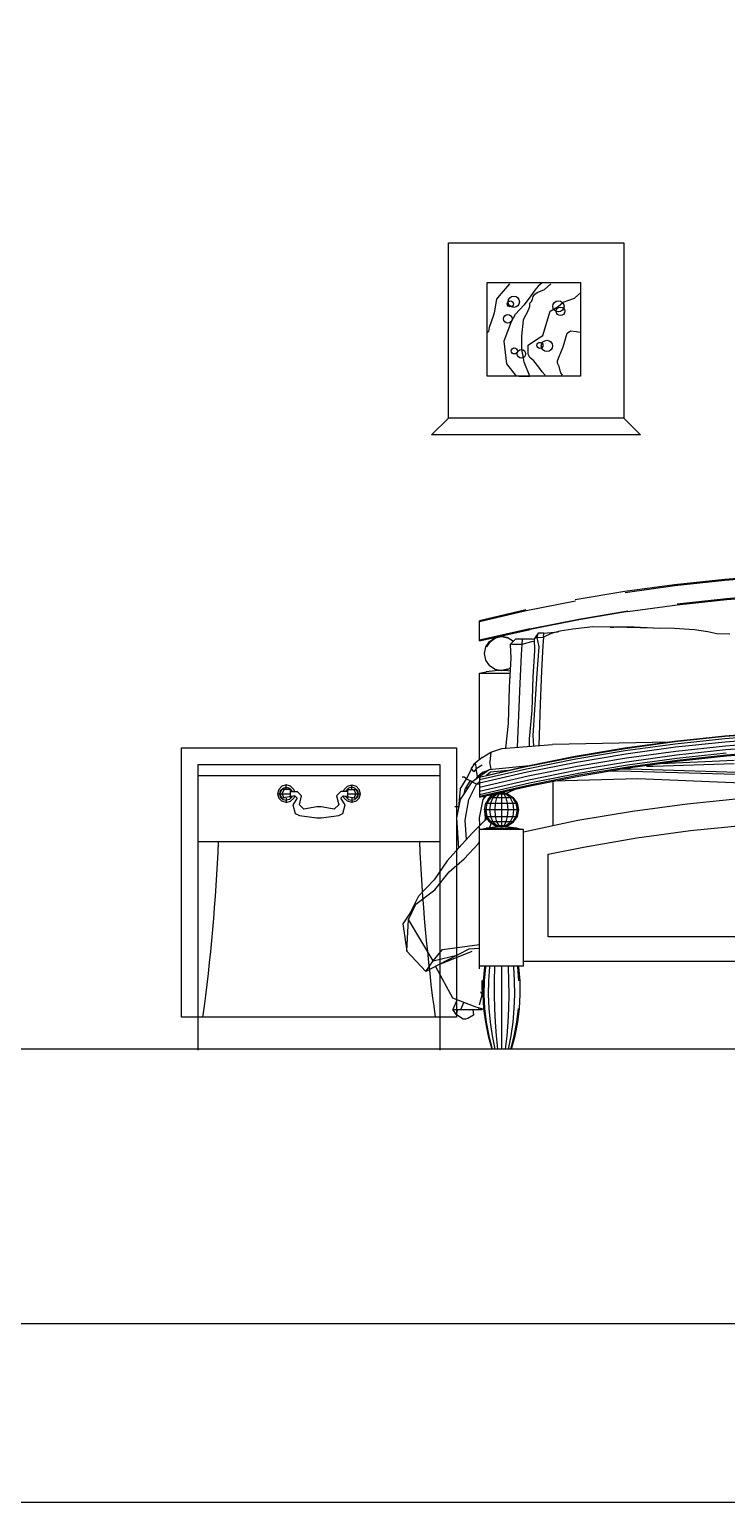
# Model space of a CAD drawing. Header units: inches. Extents: x 18.5 to 61, y 8.5 to 33.3.
# Drawn here: x 43.498 to 44.766, y 8.48 to 11.16 of the extents above; entities that cross this region are included whole.
import ezdxf

# ---------------------------------------------------------------- set-up
doc = ezdxf.new("R2010")
doc.units = ezdxf.units.IN
doc.header["$MEASUREMENT"] = 0
for name, color, linetype in [('02', 2, 'Continuous'), ('1', 1, 'Continuous'), ('kadrbm', 4, 'Continuous')]:
    doc.layers.add(name, color=color, linetype=linetype)

# ---------------------------------------------------------------- blocks, each defined once
blk = doc.blocks.new('kadrbm')
at = {"layer": 'kadrbm', "color": 4}
blk.add_lwpolyline([(0, 0), (0, 24.7972), (21, 24.7972), (21, 0), (0, 0)], close=True, dxfattribs=at)
blk.add_lwpolyline([(20.6631, 0.3257), (20.6631, 24.4603), (0.3369, 24.4603), (0.3369, 0.3257), (20.6631, 0.3257)], dxfattribs=at)

msp = doc.modelspace()

# ---------------------------------------------------------------- linework, layer by layer
at = {"layer": '02'}
for p, q in [((44.2604, 10.4528), (44.2604, 10.772)), ((44.2604, 10.772), (44.5796, 10.772)), ((44.5796, 10.772), (44.5796, 10.4528)), ((44.3308, 10.5294), (44.3308, 10.6997)), ((44.3308, 10.6997), (44.501, 10.6997)), ((44.3718, 10.6977), (44.3526, 10.6756)), ((44.4309, 10.6992), (44.4235, 10.6933)), ((44.4353, 10.6874), (44.4471, 10.6977)), ((44.501, 10.6997), (44.501, 10.5294)), ((44.3482, 10.6697), (44.3438, 10.6446)), ((44.3526, 10.6756), (44.3482, 10.6697)), ((44.4102, 10.6756), (44.3984, 10.6594)), ((44.4176, 10.6859), (44.4102, 10.6756)), ((44.4117, 10.6653), (44.4132, 10.6697)), ((44.4132, 10.6697), (44.4146, 10.6741)), ((44.4146, 10.6741), (44.4176, 10.6786)), ((44.4235, 10.6933), (44.4176, 10.6859)), ((44.4176, 10.6786), (44.422, 10.6815)), ((44.422, 10.6815), (44.4353, 10.6874)), ((44.4693, 10.6638), (44.4899, 10.6712)), ((44.4899, 10.6712), (44.5017, 10.6815)), ((44.3438, 10.6446), (44.3423, 10.6402)), ((44.3822, 10.6417), (44.3748, 10.6284)), ((44.3984, 10.6594), (44.3822, 10.6417)), ((44.4013, 10.6402), (44.4043, 10.6461)), ((44.4043, 10.6461), (44.4087, 10.6564)), ((44.4087, 10.6623), (44.4117, 10.6653)), ((44.4087, 10.6564), (44.4087, 10.6623)), ((44.4323, 10.6033), (44.4456, 10.6476)), ((44.4456, 10.6476), (44.4604, 10.6564)), ((44.4604, 10.6564), (44.4693, 10.6638)), ((44.3349, 10.6181), (44.3334, 10.6107)), ((44.3423, 10.6402), (44.3349, 10.6181)), ((44.3748, 10.6284), (44.3615, 10.593)), ((44.394, 10.6019), (44.3969, 10.6314)), ((44.3969, 10.6328), (44.4013, 10.6402)), ((44.3969, 10.6314), (44.3969, 10.6328)), ((44.3334, 10.6107), (44.3305, 10.6078)), ((44.3615, 10.593), (44.3659, 10.5517)), ((44.394, 10.5783), (44.394, 10.6019)), ((44.4058, 10.5856), (44.4205, 10.596)), ((44.4205, 10.596), (44.4323, 10.6033)), ((44.4693, 10.5827), (44.4766, 10.6078)), ((44.4766, 10.6078), (44.4825, 10.6122)), ((44.4825, 10.6122), (44.4929, 10.6107)), ((44.4929, 10.6107), (44.5003, 10.6092)), ((44.3969, 10.562), (44.394, 10.5783)), ((44.3984, 10.5547), (44.3969, 10.562)), ((44.4058, 10.5694), (44.4058, 10.5856)), ((44.4087, 10.5635), (44.4058, 10.5694)), ((44.4161, 10.5576), (44.4087, 10.5635)), ((44.4589, 10.5576), (44.4619, 10.565)), ((44.4619, 10.565), (44.4648, 10.5724)), ((44.4648, 10.5724), (44.4693, 10.5827)), ((44.3659, 10.5517), (44.3836, 10.5294)), ((44.4087, 10.5296), (44.3984, 10.5547)), ((44.425, 10.5458), (44.4161, 10.5576)), ((44.4309, 10.537), (44.425, 10.5458)), ((44.4368, 10.5311), (44.4309, 10.537)), ((44.4589, 10.5532), (44.4589, 10.5576)), ((44.4619, 10.5473), (44.4589, 10.5532)), ((44.4634, 10.5414), (44.4619, 10.5473)), ((44.4648, 10.5355), (44.4634, 10.5414)), ((44.4678, 10.5311), (44.4648, 10.5355)), ((44.501, 10.5294), (44.3308, 10.5294)), ((44.3895, 10.5294), (44.4087, 10.5296)), ((44.2604, 10.4528), (44.23, 10.4224)), ((44.5796, 10.4528), (44.2604, 10.4528)), ((44.61, 10.4224), (44.5796, 10.4528)), ((44.61, 10.4224), (44.23, 10.4224)), ((44.7631, 10.1595), (44.6721, 10.1498)), ((44.8544, 10.1664), (44.7631, 10.1595)), ((44.7632, 10.1581), (44.8545, 10.165)), ((44.5815, 10.1374), (44.4913, 10.1223)), ((44.6721, 10.1498), (44.5815, 10.1374)), ((44.5818, 10.136), (44.6724, 10.1484)), ((44.6724, 10.1484), (44.7632, 10.1581)), ((44.4018, 10.1029), (44.4915, 10.1208)), ((44.587, 10.1011), (44.6766, 10.1134)), ((44.7663, 10.1244), (44.6764, 10.1148)), ((44.6766, 10.1134), (44.7664, 10.123)), ((44.8565, 10.1312), (44.7663, 10.1244)), ((44.7664, 10.123), (44.8567, 10.1299)), ((44.4016, 10.1044), (44.3172, 10.0844)), ((44.3172, 10.0833), (44.4018, 10.1029)), ((44.3172, 10.0477), (44.3172, 10.0844)), ((44.4089, 10.0699), (44.4976, 10.0875)), ((44.4979, 10.0862), (44.4092, 10.0685)), ((44.4976, 10.0875), (44.5868, 10.1026)), ((44.587, 10.1011), (44.4979, 10.0862)), ((44.4089, 10.0699), (44.3172, 10.0488)), ((44.3172, 10.0477), (44.4092, 10.0685)), ((44.3352, 10.0467), (44.3453, 10.0534)), ((44.337, 10.0467), (44.3462, 10.0534)), ((44.3453, 10.0534), (44.3573, 10.0558)), ((44.3573, 10.0558), (44.3682, 10.0534)), ((44.3692, 10.0534), (44.3573, 10.0558)), ((44.3692, 10.0534), (44.3787, 10.047)), ((44.4163, 10.0518), (44.4219, 10.0537)), ((44.4184, 10.0536), (44.4163, 10.0518)), ((44.4163, 10.0518), (44.4169, 10.0298)), ((44.4235, 10.0615), (44.4184, 10.0536)), ((44.4219, 10.0537), (44.4235, 10.0615)), ((44.4219, 10.0537), (44.4334, 10.0545)), ((44.4253, 10.0371), (44.4219, 10.0537)), ((44.4339, 10.062), (44.4235, 10.0615)), ((44.4334, 10.0545), (44.432, 10.0395)), ((44.4334, 10.0545), (44.4339, 10.062)), ((44.4474, 10.061), (44.4334, 10.0545)), ((44.4339, 10.062), (44.4602, 10.0644)), ((44.4632, 10.0652), (44.4474, 10.061)), ((44.4871, 10.0693), (44.4632, 10.0652)), ((44.5234, 10.0733), (44.4871, 10.0693)), ((44.5616, 10.0728), (44.5234, 10.0733)), ((44.5545, 10.0729), (44.5629, 10.0733)), ((44.5545, 10.0729), (44.5616, 10.0728)), ((44.6328, 10.0709), (44.5616, 10.0728)), ((44.5629, 10.0733), (44.5985, 10.0733)), ((44.5985, 10.0733), (44.6455, 10.0707)), ((44.6719, 10.0702), (44.6328, 10.0709)), ((44.6455, 10.0707), (44.6459, 10.0706)), ((44.7085, 10.068), (44.6719, 10.0702)), ((44.7327, 10.0641), (44.7085, 10.068)), ((44.7488, 10.0604), (44.7327, 10.0641)), ((44.7724, 10.0601), (44.7488, 10.0604)), ((44.3262, 10.0247), (44.3285, 10.0366)), ((44.3285, 10.0366), (44.3352, 10.0467)), ((44.3306, 10.0366), (44.337, 10.0467)), ((44.3823, 10.0508), (44.3731, 10.0411)), ((44.3731, 10.0411), (44.3743, 10.0165)), ((44.375, 10.0416), (44.3804, 10.0415)), ((44.3804, 10.0415), (44.3947, 10.0415)), ((44.3953, 10.0506), (44.3823, 10.0508)), ((44.3933, 10.0224), (44.3947, 10.0415)), ((44.3947, 10.0415), (44.3953, 10.0506)), ((44.3947, 10.0415), (44.4121, 10.0464)), ((44.4128, 10.0511), (44.3953, 10.0506)), ((44.4121, 10.0464), (44.4164, 10.0472)), ((44.4128, 10.0511), (44.4163, 10.0513)), ((44.4169, 10.0298), (44.4142, 9.9821)), ((44.4217, 9.9883), (44.4253, 10.0371)), ((44.432, 10.0395), (44.4299, 9.993)), ((44.3285, 10.0128), (44.3262, 10.0247)), ((44.3352, 10.0027), (44.3285, 10.0128)), ((44.3352, 10.0027), (44.3453, 9.996)), ((44.3692, 9.996), (44.3732, 9.9986)), ((44.3743, 10.0165), (44.3713, 9.9638)), ((44.3909, 9.9704), (44.3933, 10.0224)), ((44.3173, 9.9892), (44.329, 9.9914)), ((44.3173, 9.832), (44.3173, 9.9892)), ((44.3173, 9.9892), (44.3727, 9.9892)), ((44.3509, 9.9936), (44.329, 9.9914)), ((44.3453, 9.996), (44.3573, 9.9936)), ((44.3635, 9.9936), (44.3509, 9.9936)), ((44.3682, 9.996), (44.3573, 9.9936)), ((44.3573, 9.9936), (44.3692, 9.996)), ((44.3729, 9.9926), (44.3635, 9.9936)), ((44.4142, 9.9821), (44.4122, 9.921)), ((44.4149, 9.8758), (44.4217, 9.9883)), ((44.4299, 9.993), (44.4274, 9.9328)), ((44.3713, 9.9638), (44.3692, 9.8974)), ((44.3864, 9.8541), (44.3909, 9.9704)), ((44.4122, 9.921), (44.4073, 9.8696)), ((44.4274, 9.9328), (44.425, 9.8571)), ((44.3692, 9.8974), (44.3645, 9.8524)), ((44.4073, 9.8696), (44.4076, 9.8558)), ((44.4156, 9.8564), (44.4149, 9.8758)), ((44.5815, 9.8529), (44.6721, 9.8654)), ((44.6721, 9.8654), (44.7631, 9.875)), ((44.7632, 9.8736), (44.6724, 9.8639)), ((44.7636, 9.8696), (44.6728, 9.86)), ((44.7631, 9.875), (44.8544, 9.8819)), ((44.8545, 9.8805), (44.7632, 9.8736)), ((44.8547, 9.8766), (44.7636, 9.8696)), ((44.8551, 9.8707), (44.7641, 9.8637)), ((43.7751, 9.8529), (44.2751, 9.8529)), ((43.7751, 9.3629), (43.7751, 9.8529)), ((44.2751, 9.8529), (44.2751, 9.3629)), ((44.3219, 9.8358), (44.3377, 9.8454)), ((44.3377, 9.8454), (44.3357, 9.8277)), ((44.3377, 9.8454), (44.3576, 9.8519)), ((44.3576, 9.8519), (44.4498, 9.8591)), ((44.4016, 9.8199), (44.4913, 9.8378)), ((44.632, 9.863), (44.4498, 9.8591)), ((44.4913, 9.8378), (44.5815, 9.8529)), ((44.5818, 9.8516), (44.4915, 9.8363)), ((44.5823, 9.8476), (44.4922, 9.8324)), ((44.5832, 9.8418), (44.4933, 9.8266)), ((44.6724, 9.8639), (44.5818, 9.8516)), ((44.6728, 9.86), (44.5823, 9.8476)), ((44.6735, 9.8541), (44.5832, 9.8418)), ((44.5843, 9.8348), (44.6744, 9.8472)), ((44.5853, 9.8279), (44.6752, 9.8402)), ((44.6569, 9.8633), (44.632, 9.863)), ((44.7641, 9.8637), (44.6735, 9.8541)), ((44.6744, 9.8472), (44.7648, 9.8568)), ((44.6752, 9.8402), (44.7654, 9.8498)), ((44.6759, 9.8343), (44.766, 9.8439)), ((44.7663, 9.84), (44.6764, 9.8303)), ((44.6766, 9.829), (44.7664, 9.8385)), ((44.7648, 9.8568), (44.8555, 9.8637)), ((44.7654, 9.8498), (44.8559, 9.8567)), ((44.8565, 9.8468), (44.7663, 9.84)), ((44.7664, 9.8385), (44.8567, 9.8454)), ((43.8051, 9.3029), (43.8051, 9.8229)), ((43.8051, 9.8229), (44.2451, 9.8229)), ((44.2451, 9.8229), (44.2451, 9.3029)), ((44.3024, 9.8158), (44.2933, 9.797)), ((44.3024, 9.8158), (44.3022, 9.8167)), ((44.3024, 9.8158), (44.3093, 9.8254)), ((44.3066, 9.8097), (44.3024, 9.8158)), ((44.3028, 9.8163), (44.3028, 9.8163)), ((44.3033, 9.7914), (44.3349, 9.8136)), ((44.3071, 9.8224), (44.3055, 9.8236)), ((44.3112, 9.8155), (44.3066, 9.8097)), ((44.3069, 9.8222), (44.3069, 9.8222)), ((44.3219, 9.8358), (44.3093, 9.8254)), ((44.3093, 9.8254), (44.3112, 9.8155)), ((44.3112, 9.8155), (44.3221, 9.8222)), ((44.3137, 9.8004), (44.3112, 9.8155)), ((44.3172, 9.7999), (44.4016, 9.8199)), ((44.4018, 9.8185), (44.3172, 9.7989)), ((44.4027, 9.8146), (44.3172, 9.7948)), ((44.3328, 9.8121), (44.3226, 9.8085)), ((44.3349, 9.8136), (44.4071, 9.8209)), ((44.3381, 9.814), (44.3357, 9.8277)), ((44.3687, 9.8121), (44.3372, 9.8091)), ((44.3378, 9.8139), (44.3381, 9.814)), ((44.3381, 9.814), (44.3381, 9.8139)), ((44.3581, 9.816), (44.358, 9.816)), ((44.358, 9.816), (44.358, 9.8159)), ((44.4915, 9.8363), (44.4018, 9.8185)), ((44.4922, 9.8324), (44.4027, 9.8146)), ((44.4933, 9.8266), (44.4038, 9.8088)), ((44.4054, 9.802), (44.4946, 9.8198)), ((44.4069, 9.7951), (44.4958, 9.8128)), ((44.4946, 9.8198), (44.5843, 9.8348)), ((44.4958, 9.8128), (44.5853, 9.8279)), ((44.4969, 9.807), (44.5862, 9.822)), ((44.5868, 9.8181), (44.4976, 9.8031)), ((44.4979, 9.8017), (44.587, 9.8167)), ((44.5928, 9.8103), (44.5517, 9.8107)), ((44.5763, 9.8149), (44.5928, 9.8147)), ((44.5862, 9.822), (44.6759, 9.8343)), ((44.6764, 9.8303), (44.5868, 9.8181)), ((44.587, 9.8167), (44.6766, 9.829)), ((44.5928, 9.8147), (44.8473, 9.8069)), ((44.6327, 9.819), (44.6209, 9.8189)), ((44.7805, 9.824), (44.6327, 9.819)), ((44.6461, 9.8248), (44.7803, 9.8307)), ((43.8051, 9.8029), (44.2451, 9.8029)), ((43.9656, 9.7855), (43.9576, 9.7832)), ((43.9734, 9.7832), (43.9656, 9.7855)), ((43.9656, 9.7775), (43.9656, 9.7855)), ((44.0767, 9.7832), (44.0846, 9.7855)), ((44.0846, 9.7855), (44.0926, 9.7832)), ((44.0846, 9.7775), (44.0846, 9.7855)), ((44.2821, 9.7778), (44.2933, 9.797)), ((44.3033, 9.7914), (44.2821, 9.7591)), ((44.289, 9.7998), (44.2857, 9.7998)), ((44.2933, 9.797), (44.289, 9.7998)), ((44.3, 9.7939), (44.2913, 9.7799)), ((44.2933, 9.797), (44.304, 9.7918)), ((44.2977, 9.7591), (44.3116, 9.7869)), ((44.3116, 9.7869), (44.3033, 9.7914)), ((44.3116, 9.7869), (44.3172, 9.7917)), ((44.3172, 9.7869), (44.3116, 9.7869)), ((44.3118, 9.7973), (44.3137, 9.8004)), ((44.3226, 9.8085), (44.3137, 9.8004)), ((44.3137, 9.8004), (44.3155, 9.8)), ((44.4038, 9.8088), (44.3172, 9.7887)), ((44.3172, 9.7816), (44.4054, 9.802)), ((44.3172, 9.7999), (44.3172, 9.7632)), ((44.3172, 9.7744), (44.4069, 9.7951)), ((44.3172, 9.7684), (44.408, 9.7893)), ((44.4089, 9.7854), (44.3172, 9.7644)), ((44.3172, 9.7632), (44.4092, 9.7841)), ((44.3226, 9.8085), (44.3232, 9.8054)), ((44.3372, 9.8091), (44.33, 9.8029)), ((44.408, 9.7893), (44.4969, 9.807)), ((44.4976, 9.8031), (44.4089, 9.7854)), ((44.4092, 9.7841), (44.4979, 9.8017)), ((44.4505, 9.7923), (44.4505, 9.7116)), ((44.605, 9.7965), (44.4509, 9.7924)), ((44.8473, 9.8024), (44.5928, 9.8103)), ((44.794, 9.7888), (44.605, 9.7965)), ((43.9518, 9.7775), (43.9497, 9.7696)), ((43.9497, 9.7696), (43.9518, 9.7616)), ((43.9497, 9.7696), (43.9734, 9.7696)), ((43.9576, 9.7832), (43.9518, 9.7775)), ((43.9576, 9.7558), (43.9518, 9.7616)), ((43.9537, 9.7696), (43.9576, 9.7775)), ((43.9537, 9.7696), (43.9552, 9.7755)), ((43.9576, 9.7616), (43.9537, 9.7696)), ((43.9552, 9.7636), (43.9537, 9.7696)), ((43.9552, 9.7755), (43.9596, 9.7798)), ((43.9552, 9.7636), (43.9596, 9.7592)), ((43.9617, 9.7775), (43.9576, 9.7696)), ((43.9734, 9.7775), (43.9576, 9.7775)), ((43.9576, 9.7696), (43.9617, 9.7616)), ((43.981, 9.7656), (43.9576, 9.7616)), ((43.9596, 9.7798), (43.9656, 9.7815)), ((43.9596, 9.7592), (43.9656, 9.7577)), ((43.9656, 9.7815), (43.9715, 9.7798)), ((43.9656, 9.7616), (43.9656, 9.7537)), ((43.9715, 9.7592), (43.9656, 9.7577)), ((43.9758, 9.7755), (43.9715, 9.7798)), ((43.9715, 9.7592), (43.9758, 9.7636)), ((43.9734, 9.7832), (43.9792, 9.7775)), ((43.9734, 9.7616), (43.9734, 9.7775)), ((43.9734, 9.7735), (43.9854, 9.7735)), ((43.9792, 9.7616), (43.9734, 9.7558)), ((43.9763, 9.7735), (43.9758, 9.7755)), ((43.9758, 9.7636), (43.9763, 9.7656)), ((43.9854, 9.7616), (43.9775, 9.7497)), ((43.9792, 9.7775), (43.9803, 9.7735)), ((43.9803, 9.7656), (43.9792, 9.7616)), ((43.981, 9.7656), (43.9854, 9.7616)), ((43.9934, 9.7656), (43.9854, 9.7735)), ((43.9894, 9.7497), (43.9934, 9.7656)), ((44.0648, 9.7735), (44.0568, 9.7656)), ((44.0568, 9.7656), (44.0609, 9.7497)), ((44.0767, 9.7735), (44.0648, 9.7735)), ((44.0692, 9.7656), (44.0648, 9.7616)), ((44.0726, 9.7497), (44.0648, 9.7616)), ((44.0692, 9.7656), (44.0926, 9.7616)), ((44.0696, 9.7735), (44.0709, 9.7775)), ((44.0709, 9.7616), (44.0698, 9.7656)), ((44.0767, 9.7832), (44.0709, 9.7775)), ((44.0767, 9.7558), (44.0709, 9.7616)), ((44.0744, 9.7755), (44.0737, 9.7735)), ((44.0737, 9.7656), (44.0744, 9.7636)), ((44.0744, 9.7755), (44.0786, 9.7798)), ((44.0744, 9.7636), (44.0786, 9.7592)), ((44.0767, 9.7775), (44.0926, 9.7775)), ((44.0767, 9.7775), (44.0767, 9.7616)), ((44.0767, 9.7696), (44.1004, 9.7696)), ((44.0846, 9.7815), (44.0786, 9.7798)), ((44.0786, 9.7592), (44.0846, 9.7577)), ((44.0905, 9.7798), (44.0846, 9.7815)), ((44.0846, 9.7616), (44.0846, 9.7537)), ((44.0846, 9.7577), (44.0905, 9.7592)), ((44.0926, 9.7696), (44.0886, 9.7775)), ((44.0886, 9.7616), (44.0926, 9.7696)), ((44.0905, 9.7798), (44.0949, 9.7755)), ((44.0949, 9.7636), (44.0905, 9.7592)), ((44.0984, 9.7775), (44.0926, 9.7832)), ((44.0926, 9.7775), (44.0965, 9.7696)), ((44.0965, 9.7696), (44.0926, 9.7616)), ((44.0926, 9.7558), (44.0984, 9.7616)), ((44.0949, 9.7755), (44.0965, 9.7696)), ((44.0965, 9.7696), (44.0949, 9.7636)), ((44.1004, 9.7696), (44.0984, 9.7775)), ((44.0984, 9.7616), (44.1004, 9.7696)), ((44.2821, 9.7591), (44.2755, 9.7258)), ((44.2821, 9.7778), (44.2791, 9.7444)), ((44.2891, 9.7699), (44.2913, 9.7799)), ((44.291, 9.7214), (44.2977, 9.7591)), ((44.2913, 9.7799), (44.2967, 9.7815)), ((44.3172, 9.7258), (44.3239, 9.7591)), ((44.3239, 9.7591), (44.3291, 9.7659)), ((44.3255, 9.765), (44.3239, 9.7591)), ((44.3352, 9.7623), (44.3285, 9.7522)), ((44.337, 9.7623), (44.3306, 9.7522)), ((44.3323, 9.758), (44.3328, 9.7591)), ((44.3328, 9.7591), (44.3397, 9.7683)), ((44.3352, 9.7623), (44.3453, 9.769)), ((44.3792, 9.7623), (44.3352, 9.7623)), ((44.3462, 9.769), (44.337, 9.7623)), ((44.3416, 9.7623), (44.337, 9.7522)), ((44.3488, 9.769), (44.3416, 9.7623)), ((44.3451, 9.7695), (44.3446, 9.7685)), ((44.3453, 9.769), (44.3573, 9.7714)), ((44.3692, 9.769), (44.3453, 9.769)), ((44.3462, 9.7522), (44.3488, 9.7623)), ((44.3573, 9.7714), (44.3488, 9.769)), ((44.3488, 9.7623), (44.3527, 9.769)), ((44.3527, 9.769), (44.3573, 9.7714)), ((44.3618, 9.769), (44.3573, 9.7714)), ((44.3573, 9.7714), (44.3656, 9.769)), ((44.3682, 9.769), (44.3573, 9.7714)), ((44.3573, 9.7714), (44.3692, 9.769)), ((44.3573, 9.7714), (44.3573, 9.7092)), ((44.3612, 9.7706), (44.3627, 9.7735)), ((44.3656, 9.7623), (44.3618, 9.769)), ((44.3628, 9.7735), (44.3628, 9.7703)), ((44.3651, 9.7698), (44.3819, 9.7779)), ((44.3656, 9.769), (44.3727, 9.7623)), ((44.3682, 9.7522), (44.3656, 9.7623)), ((44.3776, 9.7623), (44.3682, 9.769)), ((44.3692, 9.769), (44.3792, 9.7623)), ((44.3727, 9.7623), (44.3776, 9.7522)), ((44.3838, 9.7522), (44.3776, 9.7623)), ((44.3859, 9.7522), (44.3792, 9.7623)), ((44.6946, 9.7515), (44.8008, 9.7619)), ((43.9656, 9.7537), (43.9576, 9.7558)), ((43.9656, 9.7537), (43.9734, 9.7558)), ((43.9775, 9.7497), (43.9814, 9.7338)), ((43.9814, 9.7338), (43.9894, 9.7299)), ((43.9973, 9.7418), (43.9894, 9.7497)), ((44.0211, 9.7457), (43.9973, 9.7418)), ((44.029, 9.7457), (44.0211, 9.7457)), ((44.0529, 9.7418), (44.029, 9.7457)), ((44.0609, 9.7497), (44.0529, 9.7418)), ((44.0609, 9.7299), (44.0687, 9.7338)), ((44.0687, 9.7338), (44.0726, 9.7497)), ((44.0846, 9.7537), (44.0767, 9.7558)), ((44.0926, 9.7558), (44.0846, 9.7537)), ((44.2792, 9.7455), (44.272, 9.7457)), ((44.3262, 9.7403), (44.3285, 9.7522)), ((44.3262, 9.7413), (44.3265, 9.7424)), ((44.3262, 9.7407), (44.3262, 9.7413)), ((44.3884, 9.7403), (44.3262, 9.7403)), ((44.3262, 9.7403), (44.3285, 9.7284)), ((44.3281, 9.7262), (44.3265, 9.7379)), ((44.3306, 9.7522), (44.3285, 9.7403)), ((44.3285, 9.7522), (44.3859, 9.7522)), ((44.3285, 9.7403), (44.3306, 9.7284)), ((44.337, 9.7522), (44.3352, 9.7403)), ((44.3352, 9.7403), (44.337, 9.7284)), ((44.3453, 9.7403), (44.3462, 9.7522)), ((44.3462, 9.7284), (44.3453, 9.7403)), ((44.3692, 9.7403), (44.3682, 9.7522)), ((44.3682, 9.7284), (44.3692, 9.7403)), ((44.3776, 9.7522), (44.3792, 9.7403)), ((44.3792, 9.7403), (44.3776, 9.7284)), ((44.3859, 9.7403), (44.3838, 9.7522)), ((44.3838, 9.7284), (44.3859, 9.7403)), ((44.3884, 9.7403), (44.3859, 9.7522)), ((44.3859, 9.7284), (44.3884, 9.7403)), ((44.4957, 9.7214), (44.5956, 9.738)), ((44.5956, 9.738), (44.6946, 9.7515)), ((43.9894, 9.7299), (44.0211, 9.7259)), ((44.0211, 9.7259), (44.029, 9.7259)), ((44.029, 9.7259), (44.0609, 9.7299)), ((44.2755, 9.7258), (44.2788, 9.6708)), ((44.2932, 9.6862), (44.291, 9.7214)), ((44.3045, 9.6982), (44.3271, 9.7217)), ((44.3179, 9.7122), (44.3172, 9.7258)), ((44.3173, 9.4512), (44.3173, 9.7093)), ((44.3173, 9.7047), (44.329, 9.7069)), ((44.3972, 9.7047), (44.3173, 9.7047)), ((44.3271, 9.7217), (44.3286, 9.7281)), ((44.3304, 9.7254), (44.3271, 9.7217)), ((44.3285, 9.7284), (44.3859, 9.7284)), ((44.3352, 9.7182), (44.3285, 9.7284)), ((44.3509, 9.7092), (44.329, 9.7069)), ((44.329, 9.7069), (44.3856, 9.7069)), ((44.3306, 9.7284), (44.337, 9.7182)), ((44.3354, 9.708), (44.335, 9.7075)), ((44.3352, 9.7182), (44.3453, 9.7115)), ((44.3792, 9.7182), (44.3352, 9.7182)), ((44.3381, 9.7162), (44.3354, 9.708)), ((44.337, 9.7284), (44.3416, 9.7182)), ((44.337, 9.7182), (44.3462, 9.7115)), ((44.3416, 9.7182), (44.3488, 9.7115)), ((44.3453, 9.7115), (44.3573, 9.7092)), ((44.3453, 9.7115), (44.3692, 9.7115)), ((44.3488, 9.7182), (44.3462, 9.7284)), ((44.3527, 9.7115), (44.3488, 9.7182)), ((44.3488, 9.7115), (44.3573, 9.7092)), ((44.3573, 9.7092), (44.3527, 9.7115)), ((44.3573, 9.7092), (44.3618, 9.7115)), ((44.3656, 9.7115), (44.3573, 9.7092)), ((44.3573, 9.7092), (44.3682, 9.7115)), ((44.3573, 9.7092), (44.3692, 9.7115)), ((44.3618, 9.7115), (44.3656, 9.7182)), ((44.3618, 9.7092), (44.3618, 9.71)), ((44.3856, 9.7069), (44.3635, 9.7092)), ((44.3656, 9.7182), (44.3682, 9.7284)), ((44.3727, 9.7182), (44.3656, 9.7115)), ((44.3682, 9.7115), (44.3776, 9.7182)), ((44.3692, 9.7115), (44.3792, 9.7182)), ((44.3776, 9.7284), (44.3727, 9.7182)), ((44.3776, 9.7182), (44.3838, 9.7284)), ((44.3792, 9.7182), (44.3859, 9.7284)), ((44.3856, 9.7069), (44.3972, 9.7047)), ((44.3972, 9.7002), (44.4957, 9.7214)), ((44.3972, 9.4557), (44.3972, 9.7047)), ((44.7008, 9.7026), (44.806, 9.713)), ((43.8051, 9.6829), (44.2451, 9.6829)), ((44.2792, 9.6713), (44.3045, 9.6982)), ((44.2894, 9.6513), (44.3151, 9.6788)), ((44.3151, 9.6788), (44.3173, 9.6819)), ((44.5061, 9.6724), (44.603, 9.6891)), ((44.603, 9.6891), (44.7008, 9.7026)), ((44.2792, 9.6713), (44.2585, 9.6473)), ((44.2617, 9.6276), (44.2894, 9.6513)), ((44.4417, 9.6594), (44.5061, 9.6724)), ((44.4417, 9.5091), (44.4417, 9.6594)), ((44.2585, 9.6473), (44.2345, 9.6132)), ((44.2357, 9.595), (44.2617, 9.6276)), ((44.2345, 9.6132), (44.2065, 9.5839)), ((44.1923, 9.5545), (44.2065, 9.5839)), ((44.2014, 9.5685), (44.2357, 9.595)), ((44.1923, 9.5545), (44.1778, 9.533)), ((44.1877, 9.5405), (44.2014, 9.5685)), ((44.1778, 9.533), (44.1847, 9.4833)), ((44.1847, 9.4833), (44.1877, 9.5405)), ((44.2328, 9.4655), (44.1877, 9.5405)), ((44.2495, 9.4863), (44.3173, 9.4953)), ((44.9928, 9.5091), (44.4417, 9.5091)), ((44.1847, 9.4833), (44.2196, 9.4464)), ((44.2196, 9.4464), (44.2328, 9.4655)), ((44.2328, 9.4655), (44.2495, 9.4863)), ((44.2328, 9.4655), (44.2782, 9.4766)), ((44.2979, 9.4867), (44.2413, 9.4578)), ((44.3032, 9.4828), (44.2413, 9.4578)), ((44.3173, 9.4882), (44.2979, 9.4867)), ((45.6774, 9.4646), (44.3972, 9.4646)), ((44.2413, 9.4578), (44.2196, 9.4464)), ((44.2368, 9.4554), (44.2682, 9.398)), ((44.3972, 9.4558), (44.3173, 9.4558)), ((44.3259, 9.4546), (44.3236, 9.4293)), ((44.3262, 9.4293), (44.3283, 9.4546)), ((44.335, 9.4546), (44.3335, 9.4293)), ((44.3443, 9.4293), (44.3452, 9.4546)), ((44.3573, 9.4546), (44.3573, 9.3046)), ((44.3692, 9.4546), (44.3701, 9.4293)), ((44.381, 9.4293), (44.3793, 9.4546)), ((44.3861, 9.4546), (44.3882, 9.4293)), ((44.3908, 9.4293), (44.3885, 9.4546)), ((44.3216, 9.4035), (44.3197, 9.4094)), ((44.3219, 9.4147), (44.3217, 9.43)), ((44.3231, 9.4023), (44.3219, 9.4147)), ((44.3236, 9.4293), (44.3231, 9.4041)), ((44.3258, 9.4041), (44.3262, 9.4293)), ((44.3335, 9.4293), (44.3331, 9.4041)), ((44.3442, 9.4041), (44.3443, 9.4293)), ((44.3701, 9.4293), (44.3702, 9.4041)), ((44.3814, 9.4041), (44.381, 9.4293)), ((44.3913, 9.4041), (44.3908, 9.4293)), ((44.2682, 9.398), (44.3088, 9.3823)), ((44.2762, 9.3949), (44.2688, 9.3769)), ((44.2833, 9.3769), (44.2886, 9.39)), ((44.3088, 9.3823), (44.3246, 9.3773)), ((44.317, 9.3853), (44.3216, 9.4035)), ((44.3231, 9.4041), (44.3245, 9.3789)), ((44.3269, 9.3789), (44.3258, 9.4041)), ((44.3331, 9.4041), (44.334, 9.3789)), ((44.3447, 9.3789), (44.3442, 9.4041)), ((44.3702, 9.4041), (44.3697, 9.3789)), ((44.3804, 9.3789), (44.3814, 9.4041)), ((44.39, 9.3789), (44.3913, 9.4041)), ((44.2751, 9.3629), (43.7751, 9.3629)), ((44.2688, 9.3769), (44.3216, 9.3769)), ((44.2755, 9.3674), (44.2688, 9.3769)), ((44.2755, 9.3674), (44.2776, 9.3769)), ((44.2872, 9.3593), (44.2755, 9.3674)), ((44.2916, 9.3593), (44.2872, 9.3593)), ((44.2961, 9.3606), (44.2916, 9.3593)), ((44.3061, 9.3664), (44.2961, 9.3606)), ((44.2995, 9.3747), (44.2995, 9.3746)), ((44.3047, 9.3769), (44.3061, 9.3664)), ((44.3158, 9.38), (44.315, 9.3769)), ((44.3216, 9.3769), (44.3206, 9.3785)), ((44.3245, 9.3789), (44.3277, 9.3538)), ((44.33, 9.3538), (44.3269, 9.3789)), ((44.334, 9.3789), (44.3363, 9.3538)), ((44.346, 9.3538), (44.3447, 9.3789)), ((44.3697, 9.3789), (44.3686, 9.3538)), ((44.3781, 9.3538), (44.3804, 9.3789)), ((44.3875, 9.3789), (44.3845, 9.3538)), ((44.3868, 9.3538), (44.39, 9.3789)), ((44.3277, 9.3538), (44.3326, 9.329)), ((44.3345, 9.329), (44.33, 9.3538)), ((44.3326, 9.329), (44.3395, 9.3046)), ((44.3408, 9.3046), (44.3345, 9.329)), ((44.3363, 9.3538), (44.3399, 9.329)), ((44.3399, 9.329), (44.3447, 9.3046)), ((44.3479, 9.329), (44.346, 9.3538)), ((44.3504, 9.3046), (44.3479, 9.329)), ((44.3667, 9.329), (44.364, 9.3046)), ((44.3686, 9.3538), (44.3667, 9.329)), ((44.3698, 9.3046), (44.3746, 9.329)), ((44.3798, 9.329), (44.3736, 9.3046)), ((44.3746, 9.329), (44.3781, 9.3538)), ((44.375, 9.3046), (44.3818, 9.329)), ((44.3845, 9.3538), (44.3798, 9.329)), ((44.3818, 9.329), (44.3868, 9.3538))]:
    msp.add_line(p, q, dxfattribs=at)
for centre, radius in [((44.3795, 10.6647), 0.0102), ((44.3685, 10.6337), 0.00778), ((44.3731, 10.661), 0.00554), ((44.4606, 10.6565), 0.0102), ((44.4643, 10.6474), 0.00778), ((44.4269, 10.5854), 0.00554), ((44.4396, 10.5845), 0.0102), ((44.3804, 10.5754), 0.00554), ((44.3932, 10.5699), 0.00778)]:
    msp.add_circle(centre, radius, dxfattribs=at)
for centre, start, end in [((40.3738, 9.8315), 352.2428, 357.5468), ((47.6764, 9.8315), 182.4532, 187.7572)]:
    msp.add_arc(centre, 3.4718, start, end, dxfattribs=at)
at = {"layer": '1'}
msp.add_line((40.3716, 9.3055), (60.6678, 9.3055), dxfattribs=at)

# ---------------------------------------------------------------- block references
at = {"layer": 'kadrbm'}
msp.add_blockref('kadrbm', (40.0047, 8.4798), dxfattribs=at)

doc.saveas('drawing.dxf')
